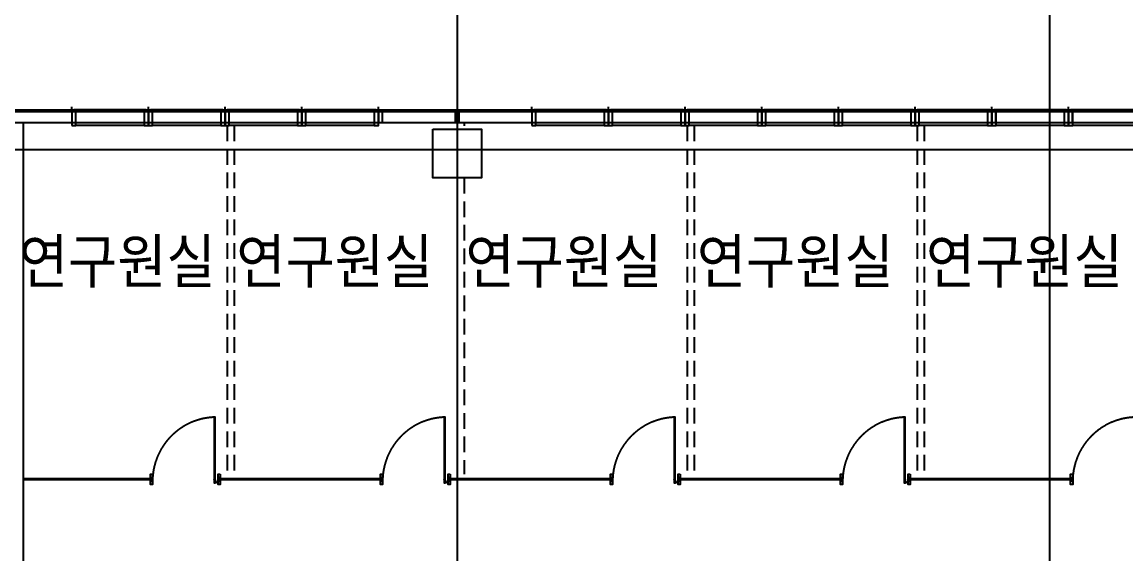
# Model space of a CAD drawing. Header units: metres. Extents: x 630750 to 860239, y 578133 to 726633.
# Drawn here: x 748263 to 764099, y 686014 to 693645 of the extents above; entities that cross this region are included whole.
import ezdxf

# ---------------------------------------------------------------- set-up
doc = ezdxf.new("R2010")
doc.units = ezdxf.units.M
doc.header["$LTSCALE"] = 300
doc.linetypes.add('DASHDOT', pattern=[25.4, 12.7, -6.35, 0, -6.35])
doc.linetypes.add('HID1', pattern=[0.375, 0.25, -0.125])
for name, color, linetype in [('A-CEN-1', 1, 'Continuous'), ('A-CON', 2, 'Continuous'), ('A-TXT', 3, 'Continuous'), ('A-WIN-GLASS', 4, 'Continuous'), ('INT', 117, 'Continuous'), ('KUK-DOOR', 4, 'Continuous'), ('KUK-DOOR-FRAME', 4, 'Continuous'), ('KUK-FUR-FIX', 6, 'Continuous'), ('KUK-WALL-FIN 1', 30, 'Continuous')]:
    doc.layers.add(name, color=color, linetype=linetype)
doc.styles.add('돋움', font='')
doc.styles.get('돋움').set_extended_font_data('Dotum')

# ---------------------------------------------------------------- blocks, each defined once
blk = doc.blocks.new('nht')
at = {"layer": 'A-WIN-GLASS'}
for p, q in [((2171798, -435927, 0), (2171798, -435857, 0)), ((2172898, -435927, 0), (2171798, -435927, 0)), ((2172868, -435903, 0), (2171828, -435903, 0)), ((2171828, -435903, 0), (2171828, -435927, 0)), ((2172868, -435927, 0), (2171828, -435927, 0)), ((2172868, -435903, 0), (2172868, -435927, 0)), ((2172898, -435927, 0), (2172898, -435857, 0)), ((2172838, -436127, 0), (2171858, -436127, 0))]:
    blk.add_line(p, q, dxfattribs=at)
at = {"layer": 'A-WIN-GLASS', "elevation": 0}
for points in [[(2171798, -436127), (2171858, -436127), (2171858, -435927), (2171798, -435927)], [(2172838, -436127), (2172898, -436127), (2172898, -435927), (2172838, -435927)]]:
    blk.add_lwpolyline(points, close=True, dxfattribs=at)

msp = doc.modelspace()

# ---------------------------------------------------------------- linework, layer by layer
at = {"layer": 'A-CEN-1', "linetype": 'Continuous'}
for p, q in [((754504.4, 706258.8, 0), (754504.4, 608420.8, 0)), ((754504.4, 706258.8, 0), (754504.4, 599969.6, 0)), ((763004.4, 706258.8, 0), (763004.4, 599969.6, 0)), ((763004.4, 706258.8, 0), (763004.4, 608420.8, 0)), ((795684.4, 691810.2, 0), (657202.6, 691810.2, 0))]:
    msp.add_line(p, q, dxfattribs=at)
at = {"layer": 'A-CON', "elevation": 0}
msp.add_lwpolyline([(754154.4, 692110.2), (754854.4, 692110.2), (754854.4, 691410.2), (754154.4, 691410.2)], close=True, dxfattribs=at)
at = {"layer": 'A-WIN-GLASS'}
for p, q in [((747904.4, 692384.2, 0), (771077.8, 692384.2, 0)), ((747904.4, 692360.2, 0), (771054.4, 692360.2, 0)), ((754504.6, 692204.2, 0), (754504.6, 692154.2, 0)), ((754604.6, 692204.2, 0), (754604.6, 692154.2, 0))]:
    msp.add_line(p, q, dxfattribs=at)
at = {"layer": 'A-WIN-GLASS', "color": 9}
msp.add_line((747904.4, 692204.2, 0), (770898.4, 692204.2, 0), dxfattribs=at)
at = {"layer": 'A-WIN-GLASS', "elevation": 0}
for points in [[(748974.4, 692204.2), (749034.4, 692204.2), (749034.4, 692360.2), (748974.4, 692360.2)], [(750074.4, 692204.2), (750134.4, 692204.2), (750134.4, 692360.2), (750074.4, 692360.2)], [(751174.4, 692204.2), (751234.4, 692204.2), (751234.4, 692360.2), (751174.4, 692360.2)], [(752274.4, 692204.2), (752334.4, 692204.2), (752334.4, 692360.2), (752274.4, 692360.2)], [(753374.4, 692204.2), (753434.4, 692204.2), (753434.4, 692360.2), (753374.4, 692360.2)], [(754474.4, 692204.2), (754534.4, 692204.2), (754534.4, 692360.2), (754474.4, 692360.2)], [(755574.4, 692204.2), (755634.4, 692204.2), (755634.4, 692360.2), (755574.4, 692360.2)], [(756674.4, 692204.2), (756734.4, 692204.2), (756734.4, 692360.2), (756674.4, 692360.2)], [(757774.4, 692204.2), (757834.4, 692204.2), (757834.4, 692360.2), (757774.4, 692360.2)], [(758874.4, 692204.2), (758934.4, 692204.2), (758934.4, 692360.2), (758874.4, 692360.2)], [(759974.4, 692204.2), (760034.4, 692204.2), (760034.4, 692360.2), (759974.4, 692360.2)], [(761074.4, 692204.2), (761134.4, 692204.2), (761134.4, 692360.2), (761074.4, 692360.2)], [(762174.4, 692204.2), (762234.4, 692204.2), (762234.4, 692360.2), (762174.4, 692360.2)], [(763274.4, 692204.2), (763334.4, 692204.2), (763334.4, 692360.2), (763274.4, 692360.2)]]:
    msp.add_lwpolyline(points, close=True, dxfattribs=at)
at = {"layer": 'INT', "linetype": 'HID1', "ltscale": 3}
for p, q in [((751204.6, 692160.4), (751204.6, 687160.4)), ((751304.6, 692160.4), (751304.6, 687160.4)), ((757804.6, 692160.4), (757804.6, 687160.4)), ((757904.6, 692160.4), (757904.6, 687160.4)), ((761104.6, 692160.4), (761104.6, 687160.4)), ((761204.6, 692160.4), (761204.6, 687160.4)), ((754504.6, 691410.2), (754504.6, 687160.4)), ((754604.6, 691410.2), (754604.6, 687160.4))]:
    msp.add_line(p, q, dxfattribs=at)
at = {"layer": 'KUK-DOOR', "color": 4}
for points in [[(751030.6, 687035.4), (751030.6, 687975.4), (751018.6, 687975.4), (751018.6, 687035.4)], [(754330.6, 687035.4), (754330.6, 687975.4), (754318.6, 687975.4), (754318.6, 687035.4)], [(757630.6, 687035.4), (757630.6, 687975.4), (757618.6, 687975.4), (757618.6, 687035.4)], [(760930.6, 687035.4), (760930.6, 687975.4), (760918.6, 687975.4), (760918.6, 687035.4)]]:
    msp.add_lwpolyline(points, close=True, dxfattribs=at)
at = {"layer": 'KUK-DOOR', "color": 1, "linetype": 'DASHDOT', "ltscale": 0.11}
for centre in [(751024.6, 687085.4), (754324.6, 687085.4), (757624.6, 687085.4), (760924.6, 687085.4)]:
    msp.add_circle(centre, 5, dxfattribs=at)
at = {"layer": 'KUK-DOOR', "color": 1, "linetype": 'DASHDOT'}
for centre in [(751055.8, 687054.4), (754355.8, 687054.4), (757655.8, 687054.4), (760955.8, 687054.4), (764255.8, 687054.4)]:
    msp.add_arc(centre, 921.7, 92.31221, 178.07534, dxfattribs=at)
at = {"layer": 'KUK-DOOR', "color": 1, "linetype": 'DASHDOT', "ltscale": 0.11}
for centre in [(751024.6, 687085.4), (754324.6, 687085.4), (757624.6, 687085.4), (760924.6, 687085.4)]:
    msp.add_arc(centre, 50, 270.00001, 0.00001, dxfattribs=at)
at = {"layer": 'KUK-DOOR-FRAME'}
for points in [[(750134.6, 687160.4), (750134.6, 687118.4), (750134.6, 687118.4), (750134.6, 687010.4), (750104.6, 687010.4), (750104.6, 687160.4), (750134.6, 687160.4)], [(751104.6, 687160.4), (751104.6, 687010.4), (751074.6, 687010.4), (751074.6, 687118.4), (751074.6, 687118.4), (751074.6, 687160.4), (751104.6, 687160.4)], [(753434.6, 687160.4), (753434.6, 687118.4), (753434.6, 687118.4), (753434.6, 687010.4), (753404.6, 687010.4), (753404.6, 687160.4), (753434.6, 687160.4)], [(754404.6, 687160.4), (754404.6, 687010.4), (754374.6, 687010.4), (754374.6, 687118.4), (754374.6, 687118.4), (754374.6, 687160.4), (754404.6, 687160.4)], [(756734.6, 687160.4), (756734.6, 687118.4), (756734.6, 687118.4), (756734.6, 687010.4), (756704.6, 687010.4), (756704.6, 687160.4), (756734.6, 687160.4)], [(757704.6, 687160.4), (757704.6, 687010.4), (757674.6, 687010.4), (757674.6, 687118.4), (757674.6, 687118.4), (757674.6, 687160.4), (757704.6, 687160.4)], [(760034.6, 687160.4), (760034.6, 687118.4), (760034.6, 687118.4), (760034.6, 687010.4), (760004.6, 687010.4), (760004.6, 687160.4), (760034.6, 687160.4)], [(761004.6, 687160.4), (761004.6, 687010.4), (760974.6, 687010.4), (760974.6, 687118.4), (760974.6, 687118.4), (760974.6, 687160.4), (761004.6, 687160.4)], [(763334.6, 687160.4), (763334.6, 687118.4), (763334.6, 687118.4), (763334.6, 687010.4), (763304.6, 687010.4), (763304.6, 687160.4), (763334.6, 687160.4)]]:
    msp.add_lwpolyline(points, dxfattribs=at)
at = {"layer": 'KUK-WALL-FIN 1'}
msp.add_line((748284.4, 677390.2), (748284.6, 692204.2), dxfattribs=at)
at = {"layer": 'KUK-WALL-FIN 1', "color": 8}
for p, q in [((748279.5, 687089.4, -888.5), (750109.6, 687089.4, 3421.4)), ((748279.5, 687081.4, 1192.4), (750109.6, 687081.4, 3419.7)), ((750109.6, 687078.4), (750109.6, 687092.4)), ((751099.6, 687078.4), (751099.6, 687092.4)), ((751099.6, 687089.4, -888.5), (753409.6, 687089.4, 3421.4)), ((751099.6, 687081.4, 1192.4), (753409.6, 687081.4, 3419.7)), ((753409.6, 687078.4), (753409.6, 687092.4)), ((754399.6, 687078.4), (754399.6, 687092.4)), ((754399.6, 687089.4, -888.5), (756709.6, 687089.4, 3421.4)), ((754399.6, 687081.4, 1192.4), (756709.6, 687081.4, 3419.7)), ((756709.6, 687078.4), (756709.6, 687092.4)), ((757699.6, 687078.4), (757699.6, 687092.4)), ((757699.6, 687089.4, -888.5), (760009.6, 687089.4, 3421.4)), ((757699.6, 687081.4, 1192.4), (760009.6, 687081.4, 3419.7)), ((760009.6, 687078.4), (760009.6, 687092.4)), ((760999.6, 687078.4), (760999.6, 687092.4)), ((760999.6, 687089.4, -888.5), (763309.6, 687089.4, 3421.4)), ((760999.6, 687081.4, 1192.4), (763309.6, 687081.4, 3419.7)), ((763309.6, 687078.4), (763309.6, 687092.4))]:
    msp.add_line(p, q, dxfattribs=at)
at = {"layer": 'KUK-WALL-FIN 1', "color": 4}
for points in [[(750104.6, 687110.4), (750124.6, 687110.4), (750124.6, 687060.4), (750104.6, 687060.4), (750104.6, 687078.4), (750114.6, 687078.4), (750114.6, 687092.4), (750104.6, 687092.4)], [(751104.6, 687110.4), (751084.6, 687110.4), (751084.6, 687060.4), (751104.6, 687060.4), (751104.6, 687078.4), (751094.6, 687078.4), (751094.6, 687092.4), (751104.6, 687092.4)], [(753404.6, 687110.4), (753424.6, 687110.4), (753424.6, 687060.4), (753404.6, 687060.4), (753404.6, 687078.4), (753414.6, 687078.4), (753414.6, 687092.4), (753404.6, 687092.4)], [(754404.6, 687110.4), (754384.6, 687110.4), (754384.6, 687060.4), (754404.6, 687060.4), (754404.6, 687078.4), (754394.6, 687078.4), (754394.6, 687092.4), (754404.6, 687092.4)], [(756704.6, 687110.4), (756724.6, 687110.4), (756724.6, 687060.4), (756704.6, 687060.4), (756704.6, 687078.4), (756714.6, 687078.4), (756714.6, 687092.4), (756704.6, 687092.4)], [(757704.6, 687110.4), (757684.6, 687110.4), (757684.6, 687060.4), (757704.6, 687060.4), (757704.6, 687078.4), (757694.6, 687078.4), (757694.6, 687092.4), (757704.6, 687092.4)], [(760004.6, 687110.4), (760024.6, 687110.4), (760024.6, 687060.4), (760004.6, 687060.4), (760004.6, 687078.4), (760014.6, 687078.4), (760014.6, 687092.4), (760004.6, 687092.4)], [(761004.6, 687110.4), (760984.6, 687110.4), (760984.6, 687060.4), (761004.6, 687060.4), (761004.6, 687078.4), (760994.6, 687078.4), (760994.6, 687092.4), (761004.6, 687092.4)], [(763304.6, 687110.4), (763324.6, 687110.4), (763324.6, 687060.4), (763304.6, 687060.4), (763304.6, 687078.4), (763314.6, 687078.4), (763314.6, 687092.4), (763304.6, 687092.4)]]:
    msp.add_lwpolyline(points, close=True, dxfattribs=at)
at = {"layer": 'KUK-WALL-FIN 1', "color": 8}
for points in [[(750106.2, 687108.8), (750123, 687108.8), (750123, 687062), (750106.2, 687062), (750106.2, 687076.8), (750116.2, 687076.8), (750116.2, 687094), (750106.2, 687094)], [(751103, 687108.8), (751086.2, 687108.8), (751086.2, 687062), (751103, 687062), (751103, 687076.8), (751093, 687076.8), (751093, 687094), (751103, 687094)], [(753406.2, 687108.8), (753423, 687108.8), (753423, 687062), (753406.2, 687062), (753406.2, 687076.8), (753416.2, 687076.8), (753416.2, 687094), (753406.2, 687094)], [(754403, 687108.8), (754386.2, 687108.8), (754386.2, 687062), (754403, 687062), (754403, 687076.8), (754393, 687076.8), (754393, 687094), (754403, 687094)], [(756706.2, 687108.8), (756723, 687108.8), (756723, 687062), (756706.2, 687062), (756706.2, 687076.8), (756716.2, 687076.8), (756716.2, 687094), (756706.2, 687094)], [(757703, 687108.8), (757686.2, 687108.8), (757686.2, 687062), (757703, 687062), (757703, 687076.8), (757693, 687076.8), (757693, 687094), (757703, 687094)], [(760006.2, 687108.8), (760023, 687108.8), (760023, 687062), (760006.2, 687062), (760006.2, 687076.8), (760016.2, 687076.8), (760016.2, 687094), (760006.2, 687094)], [(761003, 687108.8), (760986.2, 687108.8), (760986.2, 687062), (761003, 687062), (761003, 687076.8), (760993, 687076.8), (760993, 687094), (761003, 687094)], [(763306.2, 687108.8), (763323, 687108.8), (763323, 687062), (763306.2, 687062), (763306.2, 687076.8), (763316.2, 687076.8), (763316.2, 687094), (763306.2, 687094)]]:
    msp.add_lwpolyline(points, close=True, dxfattribs=at)
at = {"layer": 'KUK-WALL-FIN 1', "color": 4}
for points in [[(748280.5, 687080.4), (750108.6, 687080.4), (750109.6, 687081.4), (750109.6, 687089.4), (750108.6, 687090.4), (748280.5, 687090.4), (748279.5, 687089.4), (748279.5, 687081.4), (748280.5, 687080.4)], [(751100.6, 687080.4), (753408.6, 687080.4), (753409.6, 687081.4), (753409.6, 687089.4), (753408.6, 687090.4), (751100.6, 687090.4), (751099.6, 687089.4), (751099.6, 687081.4), (751100.6, 687080.4)], [(754400.6, 687080.4), (756708.6, 687080.4), (756709.6, 687081.4), (756709.6, 687089.4), (756708.6, 687090.4), (754400.6, 687090.4), (754399.6, 687089.4), (754399.6, 687081.4), (754400.6, 687080.4)], [(757700.6, 687080.4), (760008.6, 687080.4), (760009.6, 687081.4), (760009.6, 687089.4), (760008.6, 687090.4), (757700.6, 687090.4), (757699.6, 687089.4), (757699.6, 687081.4), (757700.6, 687080.4)], [(761000.6, 687080.4), (763308.6, 687080.4), (763309.6, 687081.4), (763309.6, 687089.4), (763308.6, 687090.4), (761000.6, 687090.4), (760999.6, 687089.4), (760999.6, 687081.4), (761000.6, 687080.4)]]:
    msp.add_lwpolyline(points, dxfattribs=at)
at = {"layer": 'KUK-WALL-FIN 1', "color": 8}
for centre, start, end in [((750102.5, 687092.4), 259.49898, 357.82064), ((750102.5, 687078.3), 2.17936, 100.50102), ((751106.7, 687092.5), 182.16565, 280.48732), ((751106.7, 687078.3), 79.48527, 177.80693), ((753402.5, 687092.4), 259.49898, 357.82064), ((753402.5, 687078.3), 2.17936, 100.50102), ((754406.7, 687092.5), 182.16565, 280.48732), ((754406.7, 687078.3), 79.48527, 177.80693), ((756702.5, 687092.4), 259.49898, 357.82064), ((756702.5, 687078.3), 2.17936, 100.50102), ((757706.7, 687092.5), 182.16565, 280.48732), ((757706.7, 687078.3), 79.48527, 177.80693), ((760002.5, 687092.4), 259.49898, 357.82064), ((760002.5, 687078.3), 2.17936, 100.50102), ((761006.7, 687092.5), 182.16565, 280.48732), ((761006.7, 687078.3), 79.48527, 177.80693), ((763302.5, 687092.4), 259.49898, 357.82064), ((763302.5, 687078.3), 2.17936, 100.50102)]:
    msp.add_arc(centre, 2.12, start, end, dxfattribs=at)

# ---------------------------------------------------------------- block references
at = {"layer": 'KUK-FUR-FIX', "color": 30}
for p in [(-1422823.2, 1128287.7, 0), (-1421723.2, 1128287.7, 0), (-1420623.2, 1128287.7, 0), (-1419523.2, 1128287.7, 0), (-1416223.2, 1128287.7, 0), (-1415123.2, 1128287.7, 0), (-1414023.2, 1128287.7, 0), (-1412923.2, 1128287.7, 0), (-1411823.2, 1128287.7, 0), (-1410723.2, 1128287.7, 0), (-1409623.2, 1128287.7, 0), (-1408523.2, 1128287.7, 0)]:
    msp.add_blockref('nht', p, dxfattribs=at)

# ---------------------------------------------------------------- texts
at = {"layer": 'A-TXT', "color": 3, "style": '돋움', "width": 0.9}
for p in [(748217.4, 689899.4, 0), (751336.1, 689899.4, 0), (754622.7, 689899.4, 0), (757943.7, 689899.4, 0), (761230.3, 689899.4, 0)]:
    msp.add_text('연구원실', height=625, rotation=0.00001, dxfattribs=at).set_placement(p)

doc.saveas('drawing.dxf')
